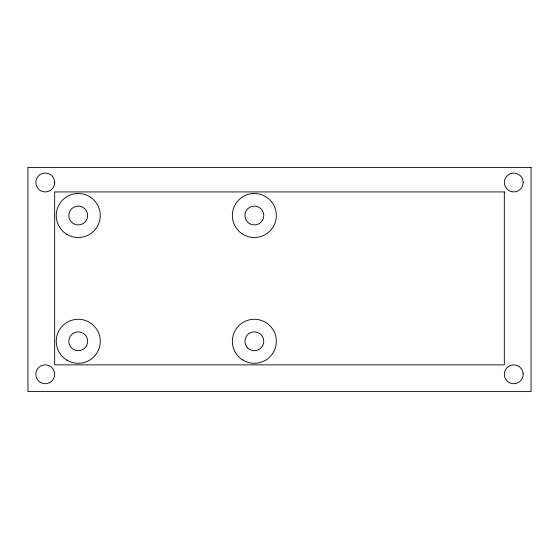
<?xml version="1.0" encoding="UTF-8"?>
<svg xmlns="http://www.w3.org/2000/svg" width="559" height="559" viewBox="0 0 559 559"><rect width="100%" height="100%" fill="white"/><g stroke="black" fill="none" stroke-linecap="round" stroke-linejoin="round"><path stroke-width="0.84" d="M523.126 373.188L523.091 375.648A9.433 9.433 0 0 1 514.874 383.67L512.407 383.642A9.433 9.433 0 0 1 512.638 364.936L515.105 364.964A9.433 9.433 0 0 1 523.126 373.188M54.705 182.493L54.628 183.457A9.433 9.433 0 0 1 35.93 184.002L35.86 181.535A9.433 9.433 0 0 1 43.742 173.185L46.201 173.108A9.433 9.433 0 0 1 54.558 180.99L54.705 182.493M523.189 182.29L522.917 184.743A9.433 9.433 0 0 1 512.317 191.821A9.433 9.433 0 0 1 504.344 181.878A9.433 9.433 0 0 1 513.553 173.066L515.999 173.332A9.433 9.433 0 0 1 523.189 182.29M531.05 167.407L27.95 167.4L27.95 391.593L531.05 391.6L531.05 167.407M504.323 191.933L54.677 191.926L54.677 364.866L504.323 364.873L504.323 191.933M40.527 382.475A9.433 9.433 0 0 0 54.677 374.299A9.433 9.433 0 0 0 40.527 366.131A9.433 9.433 0 0 0 40.527 382.475M241.747 233.557A22.011 22.011 0 0 0 276.272 217.402A22.011 22.011 0 0 0 245.017 195.58A22.011 22.011 0 0 0 241.747 233.557M242.166 359.619A22.011 22.011 0 0 0 276.314 342.667A22.011 22.011 0 0 0 244.556 321.572A22.011 22.011 0 0 0 242.166 359.619M66.968 360.185A22.011 22.011 0 0 0 100.271 341.619A22.011 22.011 0 0 0 67.541 322.061A22.011 22.011 0 0 0 66.968 360.185M66.814 234.312A22.011 22.011 0 0 0 100.264 216.026A22.011 22.011 0 0 0 67.702 196.195A22.011 22.011 0 0 0 66.814 234.312M249.628 223.684A9.433 9.433 0 0 0 263.778 215.515A9.433 9.433 0 0 0 249.628 207.34A9.433 9.433 0 0 0 249.628 223.684M247.672 347.957A9.433 9.433 0 0 0 263.457 343.729A9.433 9.433 0 0 0 251.906 332.179A9.433 9.433 0 0 0 247.672 347.957M73.543 349.459A9.433 9.433 0 0 0 87.693 341.29A9.433 9.433 0 0 0 73.543 333.115A9.433 9.433 0 0 0 73.543 349.459M73.543 223.684A9.433 9.433 0 0 0 87.693 215.515A9.433 9.433 0 0 0 73.543 207.34A9.433 9.433 0 0 0 73.543 223.684"/></g></svg>
